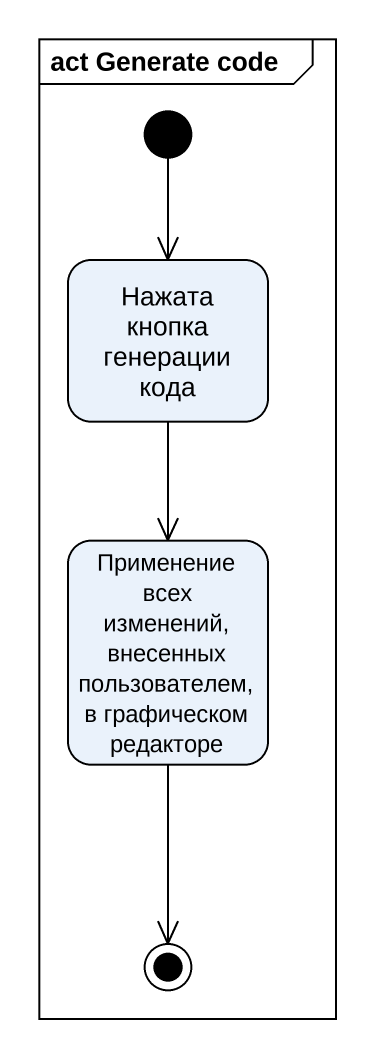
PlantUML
@startuml
mainframe act Generate code
hide empty description
state "Нажата кнопка генерации кода" as Нажата_кнопка_генерации_кода
state "Применение всех изменений, внесенных пользователем, в графическом редакторе" as Применение_всех_изменений
[*] --> Нажата_кнопка_генерации_кода
Нажата_кнопка_генерации_кода --> Применение_всех_изменений
Применение_всех_изменений --> [*]
@enduml
